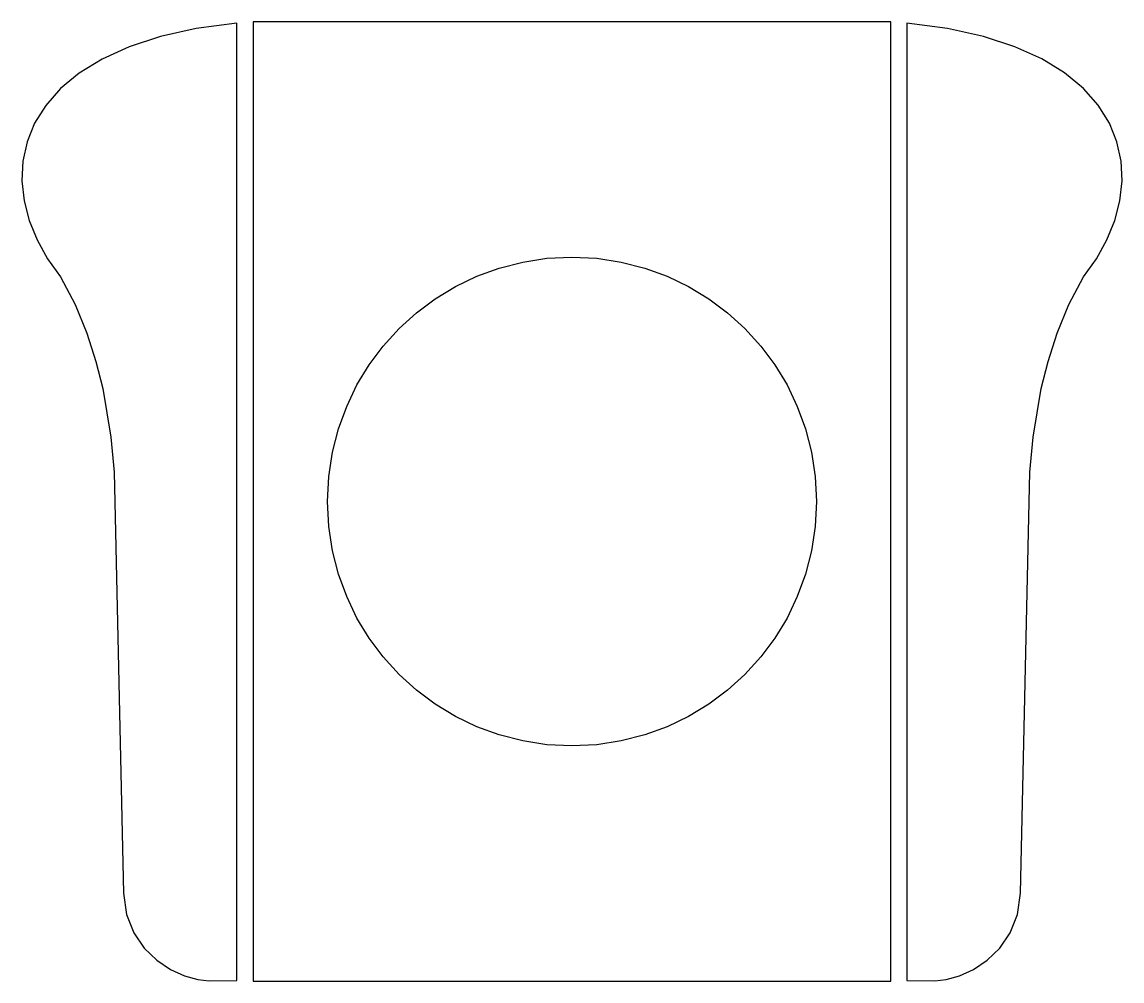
# Model space of a CAD drawing. Extents: x 0 to 6.75, y 0 to 5.89.
import ezdxf

# ---------------------------------------------------------------- set-up
doc = ezdxf.new("R2010")
doc.units = 0
doc.layers.add('Layer_1', color=7, linetype='CONTINUOUS')

msp = doc.modelspace()

# ---------------------------------------------------------------- linework, layer by layer
at = {"layer": 'Layer_1', "color": 7}
for points in [[(1.320567, 5.878784), (1.071644, 5.84485), (0.85151, 5.7958), (0.659173, 5.733065), (0.493645, 5.658072), (0.353934, 5.572253), (0.23905, 5.477035), (0.148001, 5.373848), (0.079799, 5.264121), (0.033452, 5.149284), (0.007969, 5.030765), (0.00236, 4.909993), (0.015635, 4.788399), (0.046803, 4.66741), (0.094874, 4.548457), (0.158856, 4.432968), (0.23776, 4.322373), (0.328695, 4.151101), (0.400751, 3.976293), (0.456266, 3.802778), (0.497581, 3.635384), (0.546962, 3.338274), (0.567607, 3.12359), (0.62532, 0.540044), (0.644126, 0.407662), (0.688344, 0.295404), (0.751962, 0.202512), (0.828971, 0.128224), (0.913357, 0.071784), (0.999112, 0.03243), (1.080225, 0.009405), (1.150683, 0.001948), (1.320567, 0.004208), (1.320567, 5.878785), (1.320567, 5.878784)], [(1.420999, 5.885454), (1.420999, 0.000459), (5.331375, 0.000459), (5.331375, 5.885454), (1.420999, 5.885454)], [(5.430208, 5.87895), (5.430208, 0.004208), (5.601691, 0.001947), (5.67215, 0.009404), (5.753262, 0.03243), (5.839017, 0.071783), (5.923404, 0.128224), (6.000412, 0.202511), (6.06403, 0.295403), (6.108248, 0.407661), (6.127054, 0.540043), (6.184711, 3.123589), (6.205365, 3.338273), (6.254766, 3.635383), (6.29609, 3.802777), (6.351615, 3.976292), (6.423677, 4.1511), (6.514614, 4.322372), (6.593544, 4.433009), (6.65754, 4.548543), (6.705611, 4.667544), (6.736765, 4.788579), (6.750011, 4.910219), (6.744357, 5.031033), (6.718813, 5.14959), (6.672385, 5.264459), (6.604083, 5.374209), (6.512916, 5.47741), (6.397891, 5.57263), (6.258018, 5.658439), (6.092304, 5.733407), (5.899759, 5.796101), (5.679391, 5.845092), (5.430208, 5.878949), (5.430208, 5.87895)], [(3.37616, 4.442979), (3.529529, 4.435236), (3.678468, 4.412507), (3.822223, 4.375546), (3.96004, 4.325106), (4.091164, 4.261941), (4.214842, 4.186805), (4.330319, 4.100453), (4.436842, 4.003639), (4.533656, 3.897116), (4.620008, 3.781639), (4.695143, 3.657961), (4.758308, 3.526837), (4.808749, 3.38902), (4.84571, 3.245266), (4.868439, 3.096326), (4.876182, 2.942957), (4.868439, 2.789587), (4.84571, 2.640648), (4.808749, 2.496893), (4.758308, 2.359077), (4.695143, 2.227952), (4.620008, 2.104275), (4.533656, 1.988797), (4.436842, 1.882274), (4.330319, 1.78546), (4.214842, 1.699108), (4.091164, 1.623973), (3.96004, 1.560808), (3.822223, 1.510368), (3.678468, 1.473406), (3.529529, 1.450677), (3.37616, 1.442935), (3.22279, 1.450677), (3.073851, 1.473406), (2.930096, 1.510368), (2.792279, 1.560808), (2.661155, 1.623973), (2.537477, 1.699108), (2.422, 1.78546), (2.315477, 1.882274), (2.218663, 1.988797), (2.132311, 2.104275), (2.057175, 2.227952), (1.99401, 2.359077), (1.94357, 2.496893), (1.906609, 2.640648), (1.883879, 2.789587), (1.876137, 2.942957), (1.883879, 3.096326), (1.906609, 3.245266), (1.94357, 3.38902), (1.99401, 3.526837), (2.057175, 3.657961), (2.132311, 3.781639), (2.218663, 3.897116), (2.315477, 4.003639), (2.422, 4.100454), (2.537477, 4.186805), (2.661155, 4.261941), (2.792279, 4.325106), (2.930096, 4.375546), (3.073851, 4.412508), (3.22279, 4.435237), (3.37616, 4.442979), (3.37616, 4.442979)]]:
    msp.add_lwpolyline(points, dxfattribs=at)

doc.saveas('drawing.dxf')
